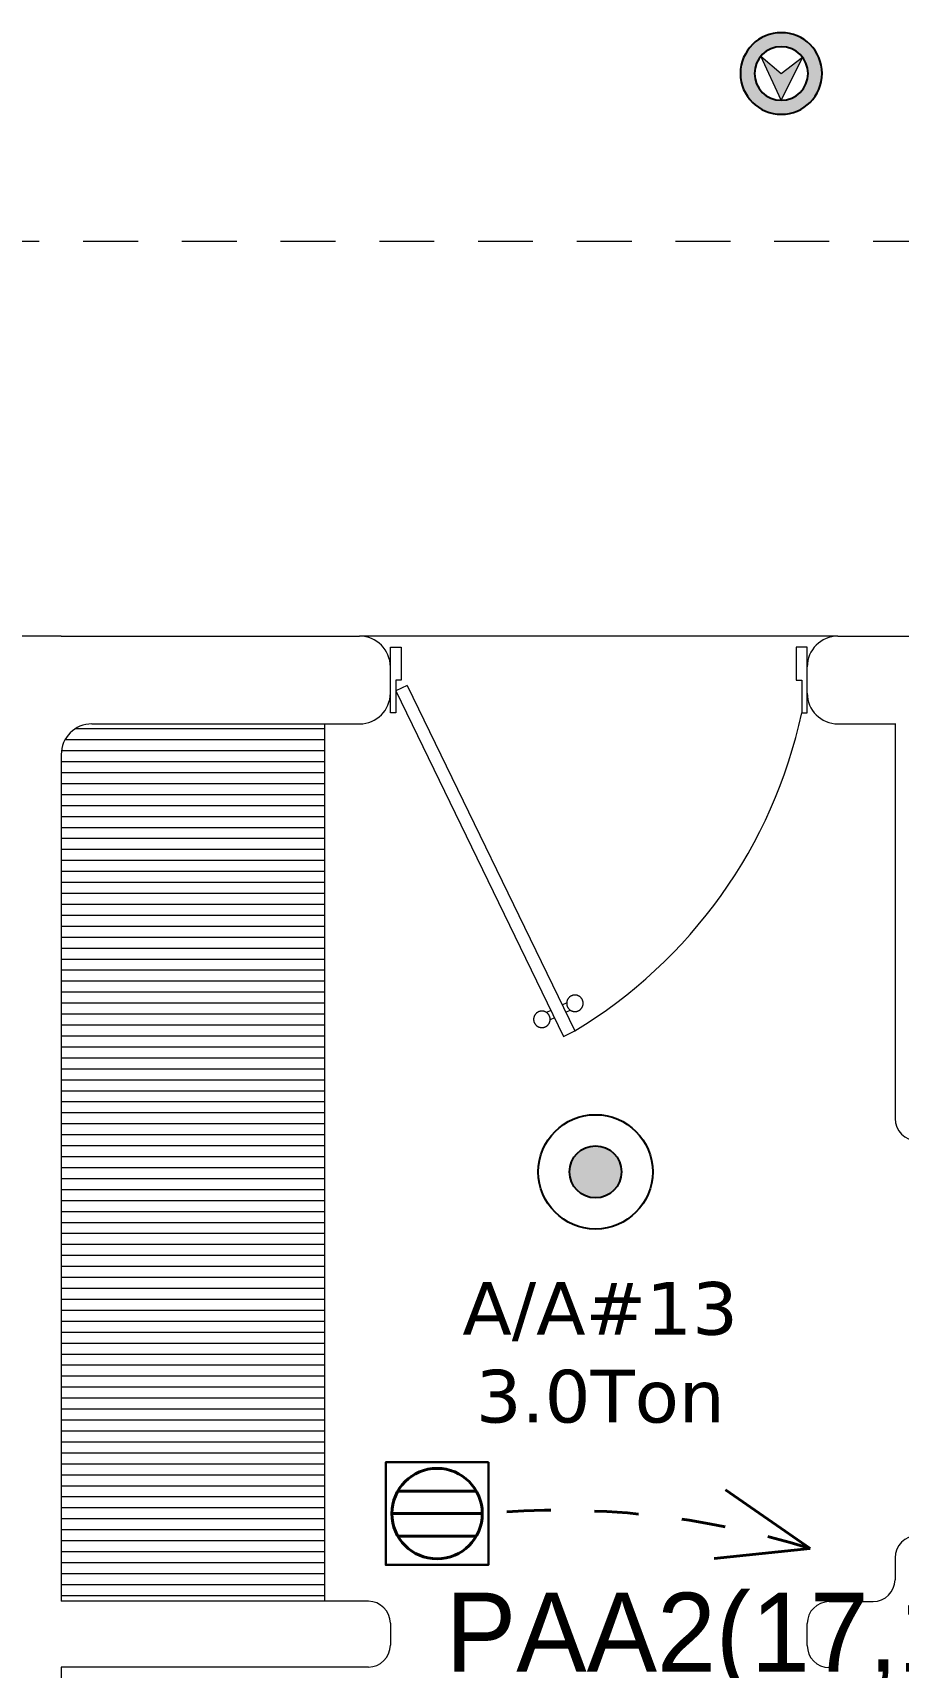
# Model space of a CAD drawing. Header units: metres. Extents: x 14 to 2416, y -346 to 476.
# Drawn here: x 141.112 to 143.084, y -148.277 to -144.553 of the extents above; entities that cross this region are included whole.
import ezdxf

# ---------------------------------------------------------------- set-up
doc = ezdxf.new("R2010")
doc.units = ezdxf.units.M
for name, pattern in [('0', [0]), ('Dash Style-2', [0.694425, 0.48607, -0.208355]), ('HIDDEN2', [0.1875, 0.125, -0.0625])]:
    doc.linetypes.add(name, pattern=pattern)
doc.layers.get('0').update_dxf_attribs({"linetype": '0', "lineweight": 20})
for name, color, linetype, lineweight in [('A-ANNO-TEXT', 20, 'Continuous', 13), ('A-DOOR', 35, 'Continuous', 5), ('A-WALL', 250, 'Continuous', 20), ('closets', 253, 'Continuous', 0), ('E Base Registro', 8, 'Continuous', 30), ('E Salida AAcond', 144, 'Continuous', 40), ('E Tuberia AAcond', 144, 'Dash Style-2', 40), ('E Tuberia Emp Piso', 24, 'Dash Style-2', 40), ('MAVA', 1, 'Continuous', 15), ('piso', 253, 'Continuous', 0)]:
    doc.layers.add(name, color=color, linetype=linetype, lineweight=lineweight)
doc.layers.add('MAVA LUM', color=1, linetype='Continuous')
doc.layers.add('MAVA Luminarias', color=1, linetype='Continuous')
doc.layers.add('Techos 1', color=7, linetype='HIDDEN2', lineweight=9, true_color=0x42391a)
doc.styles.add('CENTURY GOTHIC', font='GOTHIC.TTF')
doc.styles.add('DIMTEXT', font='dim.shx', dxfattribs={"width": 0.75})
doc.styles.get("Standard").update_dxf_attribs({"font": 'arial.ttf', "height": 0.1875})

# ---------------------------------------------------------------- blocks, each defined once
blk = doc.blocks.new('puerta 1.00')
at = {"layer": 'A-DOOR'}
for p, q in [((-0.15, -0.0125), (-0.9369, -0.3949)), ((-0.1376, -0.038), (-0.15, -0.0125)), ((-0.1376, -0.038), (-0.9245, -0.4204)), ((-0.8946, -0.3743), (-0.8996, -0.3641)), ((-0.8777, -0.3661), (-0.8826, -0.3559)), ((-0.9369, -0.3949), (-0.9245, -0.4204)), ((-0.8822, -0.3998), (-0.8772, -0.4101)), ((-0.8653, -0.3916), (-0.8603, -0.4018))]:
    blk.add_line(p, q, dxfattribs=at)
for points in [[(-0.05, 0), (-0.05, -0.025), (-0.125, -0.025), (-0.125, -0.0125), (-0.2, -0.0125), (-0.2, 0), (-0.05, 0)], [(-0.05, -0.95), (-0.05, -0.925), (-0.125, -0.925), (-0.125, -0.9375), (-0.2, -0.9375), (-0.2, -0.95), (-0.05, -0.95)]]:
    blk.add_lwpolyline(points, dxfattribs=at)
blk.add_arc((0.0366, 0.1602), 1.1229, 211.1336, 257.8343, dxfattribs=at)
for points in [[(-0.8982, -0.3642), (-0.9033, -0.3642), (-0.912, -0.3591), (-0.917, -0.3504), (-0.917, -0.3403), (-0.912, -0.3316), (-0.9033, -0.3265), (-0.8932, -0.3265), (-0.8844, -0.3316), (-0.8794, -0.3403), (-0.8794, -0.3504), (-0.8844, -0.3591), (-0.8932, -0.3642), (-0.8982, -0.3642)], [(-0.8617, -0.4394), (-0.8667, -0.4394), (-0.8754, -0.4344), (-0.8805, -0.4256), (-0.8805, -0.4156), (-0.8754, -0.4068), (-0.8667, -0.4018), (-0.8566, -0.4018), (-0.8479, -0.4068), (-0.8428, -0.4156), (-0.8428, -0.4257), (-0.8479, -0.4344), (-0.8566, -0.4394), (-0.8617, -0.4394)]]:
    blk.add_open_spline(points, degree=2, dxfattribs=at)
blk = doc.blocks.new('PL BASE 2N NASAS 09')
at = {"layer": 'closets'}
h = blk.add_hatch(dxfattribs=at)
h.set_pattern_fill('LINE', color=256, scale=0.2)
h.set_pattern_definition([(0, (-797.739885, 161.261363), (0, 0.025), [])])
h.paths.add_polyline_path([(167.3475, -20.0108), (166.768, -19.4313, 0.198912), (166.7475, -19.4808), (166.7475, -21.4108), (167.3475, -21.4108)])
h.paths.add_polyline_path([(167.3475, -19.4108), (166.8175, -19.4108, 0.198912), (166.768, -19.4313), (167.3475, -20.0108)])
at = {"layer": 'A-WALL'}
for p, q in [((166.7475, -19.2117), (166.6175, -19.2117)), ((166.7475, -19.2117), (167.4275, -19.2117)), ((168.5175, -19.2117), (171.9525, -19.2117)), ((167.4975, -19.3417), (167.4975, -19.2817)), ((168.4475, -19.3417), (168.4475, -19.2817)), ((166.8175, -19.4117), (167.4275, -19.4117)), ((168.5175, -19.4117), (168.6475, -19.4117)), ((168.5175, -19.4117), (168.6475, -19.4117)), ((168.6475, -19.4108), (168.6475, -20.3108)), ((166.7475, -19.4808), (166.7475, -21.4108)), ((168.6475, -21.3117), (168.6475, -21.3617)), ((167.4475, -21.4108), (166.7475, -21.4108)), ((168.4975, -21.4117), (168.5975, -21.4117)), ((167.4975, -21.4608), (167.4975, -21.5108)), ((168.4475, -21.5117), (168.4475, -21.4617)), ((166.7475, -21.5608), (166.7475, -25.0117)), ((167.4475, -21.5608), (166.7475, -21.5608))]:
    blk.add_line(p, q, dxfattribs=at)
for centre, radius, start, end in [((167.4275, -19.2817), 0.07, 360, 90), ((168.5175, -19.2817), 0.07, 90, 180), ((167.4275, -19.3417), 0.07, 270, 360), ((168.5175, -19.3417), 0.07, 180, 270), ((166.8175, -19.4817), 0.07, 90, 180), ((168.6975, -20.3108), 0.05, 180, 270), ((168.6975, -21.3117), 0.05, 90, 180), ((168.5975, -21.3617), 0.05, 270, 360), ((167.4475, -21.4608), 0.05, 0, 90), ((168.4975, -21.4617), 0.05, 90, 180), ((167.4475, -21.5108), 0.05, 270, 0), ((168.4975, -21.5117), 0.05, 180, 270)]:
    blk.add_arc(centre, radius, start, end, dxfattribs=at)
at = {"layer": 'closets'}
blk.add_line((167.3475, -19.4108), (167.3475, -21.4108), dxfattribs=at)
at = {"layer": 'piso'}
blk.add_line((168.5175, -19.2117), (167.4275, -19.2117), dxfattribs=at)
at = {"layer": 'Techos 1'}
blk.add_line((160.0475, -18.3117), (172.1943, -18.3117), dxfattribs=at)
at = {"layer": 'A-DOOR', "rotation": 90.00000000000001}
blk.add_blockref('puerta 1.00', (167.4975, -19.1867), dxfattribs=at)
blk = doc.blocks.new('PL MUEBLES 2N NASAS 09')
blk.add_blockref('PL BASE 2N NASAS 09', (49.9143, 62.717))
blk = doc.blocks.new('A$C595364de')
blk.add_blockref('PL MUEBLES 2N NASAS 09', (-199.5618, -36.6052))
blk = doc.blocks.new('SUPERFICIAL')
at = {"layer": 'MAVA LUM'}
h = blk.add_hatch(color=256, dxfattribs=at)
h.dxf.hatch_style = 1
edge = h.paths.add_edge_path()
edge.add_arc((0.0008, 0.0016), 0.059, 0, 360)
for radius in [0.1303, 0.0593]:
    blk.add_circle((0.0008, 0.0016, 0), radius, dxfattribs=at)
at = {"ltscale": 1e-05, "style": 'DIMTEXT', "flags": 1}
blk.add_attdef('MULTIPLICADOR', (0.0928, 0.4687), '', height=0.15, dxfattribs=at)
blk = doc.blocks.new('dl ip')
at = {"layer": 'MAVA', "true_color": 0xf8991e, "transparency": 33554687}
h = blk.add_hatch(color=30, dxfattribs=at)
h.dxf.hatch_style = 1
h.paths.add_polyline_path([(94.7574, -111.2088), (94.7109, -111.2482), (94.6624, -111.2113), (94.7109, -111.3092)])
at = {"layer": 'MAVA Luminarias', "linetype": 'Continuous', "true_color": 0xf8991e}
h = blk.add_hatch(color=30, dxfattribs=at)
h.paths.add_polyline_path([(94.618, -111.2482, 1), (94.8039, -111.2482, 1)])
h.paths.add_polyline_path([(94.7719, -111.2482, -1), (94.6499, -111.2482, -1)], flags=16)
at = {"layer": 'MAVA', "color": 30, "true_color": 0xf8991e}
for p, q in [((94.7109, -111.2482), (94.6624, -111.2113)), ((94.6624, -111.2113), (94.7109, -111.3092)), ((94.7109, -111.3092), (94.7574, -111.2088)), ((94.7574, -111.2088), (94.7109, -111.2482))]:
    blk.add_line(p, q, dxfattribs=at)
at = {"layer": 'MAVA Luminarias', "color": 30, "linetype": 'Continuous', "true_color": 0xf8991e}
for radius in [0.093, 0.061]:
    blk.add_circle((94.7109, -111.2482), radius, dxfattribs=at)
blk = doc.blocks.new('*U451')
at = {"layer": 'E Base Registro'}
blk.add_lwpolyline([(0.3344, 0.1672), (0.3344, -0.1672), (0, -0.1672), (0, 0.1672)], close=True, dxfattribs=at)
at = {"layer": 'E Salida AAcond'}
for p, q in [((0.0394, 0.073), (0.2951, 0.073)), ((0.02, 0), (0.3144, 0)), ((0.0394, -0.073), (0.2951, -0.073))]:
    blk.add_line(p, q, dxfattribs=at)
blk.add_circle((0.1672, 0), 0.1472, dxfattribs=at)
blk = doc.blocks.new('*U432')
at = {"layer": 'E Tuberia AAcond', "linetype": 'Continuous'}
for p, q in [((0, 0), (-0.139, 0.1893)), ((-0.2144, 0.0501), (0, 0))]:
    blk.add_line(p, q, dxfattribs=at)

msp = doc.modelspace()

# ---------------------------------------------------------------- linework, layer by layer
at = {"layer": 'E Tuberia AAcond', "ltscale": 0.2}
msp.add_arc((142.3102, -149.8421), 1.9226, 72.6551, 95.1948, dxfattribs=at)

# ---------------------------------------------------------------- block references
at = {"layer": 'A-ANNO-TEXT'}
msp.add_blockref('A$C595364de', (124.0766, -152.828), dxfattribs=at)
msp.add_blockref('A$C595364de', (124.0766, -152.828), dxfattribs=at)
at = {"layer": 'E Tuberia AAcond', "ltscale": 0.005, "rotation": 19.06060751724882}
msp.add_blockref('*U432', (142.8834, -148.0069), dxfattribs=at)
at = {"layer": 'E Tuberia Emp Piso', "ltscale": 0.006, "xscale": 0.7000000000000001, "yscale": 0.7000000000000001, "zscale": 0.7000000000000001}
msp.add_blockref('*U451', (141.9161, -147.9273), dxfattribs=at)
at = {"layer": 'MAVA Luminarias', "xscale": -1}
msp.add_blockref('dl ip', (237.5283, -33.3977), dxfattribs=at)
msp.add_blockref('dl ip', (237.5283, -33.3977), dxfattribs=at)
at = {"layer": 'MAVA Luminarias'}
msp.add_blockref('SUPERFICIAL', (142.3933, -147.1502, 0), dxfattribs=at)
msp.add_blockref('SUPERFICIAL', (142.3933, -147.1502, 0), dxfattribs=at)

# ---------------------------------------------------------------- texts
at = {"layer": 'E Salida AAcond', "insert": (142.4048, -147.5608), "char_height": 0.12, "width": 0.696669, "attachment_point": 5}
msp.add_mtext('{\\fVerdana|b0|i0|c0|p34;A/A#13\\P3.0Ton}', dxfattribs=at)
at = {"layer": 'E Tuberia AAcond', "insert": (142.7419, -148.2246), "char_height": 0.18, "width": 1.027846, "attachment_point": 5, "style": 'CENTURY GOTHIC'}
msp.add_mtext('PAA2(17,19)', dxfattribs=at)

doc.saveas('drawing.dxf')
